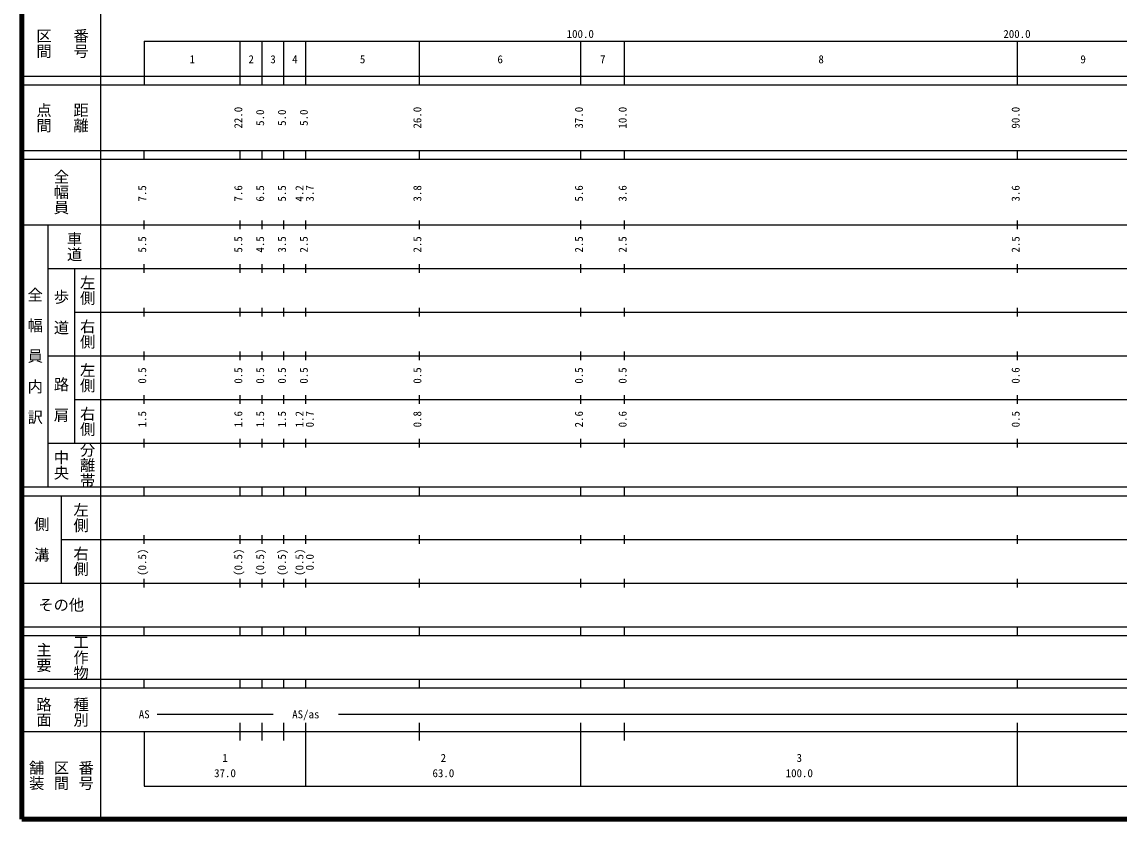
# Model space of a CAD drawing. Units: millimetres on the paper, enlarged 1000 times. Extents: x 40000 to 680000, y 20000 to 380000.
# Drawn here: x 40000 to 291222, y 20000 to 202409 of the extents above; entities that cross this region are included whole.
import ezdxf
from ezdxf.enums import TextEntityAlignment as Align

# ---------------------------------------------------------------- set-up
doc = ezdxf.new("R2010")
doc.units = ezdxf.units.MM
doc.header["$LTSCALE"] = 1000
doc.layers.add('M-TTL', color=2, linetype='Continuous', lineweight=140)
doc.layers.add('M-TTL-BAND', color=7, linetype='Continuous', lineweight=25)
doc.styles.add('@ＭＳ ゴシック', font='')
doc.styles.add('ＭＳ ゴシック', font='')
doc.styles.get('@ＭＳ ゴシック').set_extended_font_data('@MS Gothic')
doc.styles.get('ＭＳ ゴシック').set_extended_font_data('MS Gothic')

msp = doc.modelspace()

# ---------------------------------------------------------------- linework, layer by layer
at = {"layer": 'M-TTL'}
for p, q in [((40000, 380000), (40000, 20000)), ((40000, 20000), (680000, 20000))]:
    msp.add_line(p, q, dxfattribs=at)
at = {"layer": 'M-TTL-BAND'}
for p, q in [((58000, 370000), (58000, 20000)), ((68000, 198000), (579000, 198000)), ((68000, 198000), (68000, 188000)), ((90000, 188000), (90000, 198000)), ((95000, 188000), (95000, 198000)), ((100000, 188000), (100000, 198000)), ((105000, 188000), (105000, 198000)), ((131000, 188000), (131000, 198000)), ((168000, 188000), (168000, 198000)), ((178000, 188000), (178000, 198000)), ((268000, 188000), (268000, 198000)), ((40000, 190000), (579000, 190000)), ((40000, 188000), (579000, 188000)), ((40000, 173000), (579000, 173000)), ((40000, 171000), (579000, 171000)), ((68000, 171000), (68000, 173000)), ((90000, 171000), (90000, 173000)), ((95000, 171000), (95000, 173000)), ((100000, 171000), (100000, 173000)), ((105000, 171000), (105000, 173000)), ((131000, 171000), (131000, 173000)), ((168000, 171000), (168000, 173000)), ((178000, 171000), (178000, 173000)), ((268000, 171000), (268000, 173000)), ((40000, 156000), (579000, 156000)), ((46000, 96000), (46000, 156000)), ((68000, 155000), (68000, 157000)), ((90000, 155000), (90000, 157000)), ((95000, 155000), (95000, 157000)), ((100000, 155000), (100000, 157000)), ((105000, 155000), (105000, 157000)), ((131000, 155000), (131000, 157000)), ((168000, 155000), (168000, 157000)), ((178000, 155000), (178000, 157000)), ((268000, 155000), (268000, 157000)), ((46000, 146000), (579000, 146000)), ((52000, 146000), (52000, 106000)), ((68000, 145000), (68000, 147000)), ((90000, 145000), (90000, 147000)), ((95000, 145000), (95000, 147000)), ((100000, 145000), (100000, 147000)), ((105000, 145000), (105000, 147000)), ((131000, 145000), (131000, 147000)), ((168000, 145000), (168000, 147000)), ((178000, 145000), (178000, 147000)), ((268000, 145000), (268000, 147000)), ((52000, 136000), (579000, 136000)), ((68000, 135000), (68000, 137000)), ((90000, 135000), (90000, 137000)), ((95000, 135000), (95000, 137000)), ((100000, 135000), (100000, 137000)), ((105000, 135000), (105000, 137000)), ((131000, 135000), (131000, 137000)), ((168000, 135000), (168000, 137000)), ((178000, 135000), (178000, 137000)), ((268000, 135000), (268000, 137000)), ((46000, 126000), (579000, 126000)), ((68000, 125000), (68000, 127000)), ((90000, 125000), (90000, 127000)), ((95000, 125000), (95000, 127000)), ((100000, 125000), (100000, 127000)), ((105000, 125000), (105000, 127000)), ((131000, 125000), (131000, 127000)), ((168000, 125000), (168000, 127000)), ((178000, 125000), (178000, 127000)), ((268000, 125000), (268000, 127000)), ((52000, 116000), (579000, 116000)), ((68000, 115000), (68000, 117000)), ((90000, 115000), (90000, 117000)), ((95000, 115000), (95000, 117000)), ((100000, 115000), (100000, 117000)), ((105000, 115000), (105000, 117000)), ((131000, 115000), (131000, 117000)), ((168000, 115000), (168000, 117000)), ((178000, 115000), (178000, 117000)), ((268000, 115000), (268000, 117000)), ((46000, 106000), (579000, 106000)), ((68000, 105000), (68000, 107000)), ((90000, 105000), (90000, 107000)), ((95000, 105000), (95000, 107000)), ((100000, 105000), (100000, 107000)), ((105000, 105000), (105000, 107000)), ((131000, 105000), (131000, 107000)), ((168000, 105000), (168000, 107000)), ((178000, 105000), (178000, 107000)), ((268000, 105000), (268000, 107000)), ((40000, 96000), (579000, 96000)), ((68000, 94000), (68000, 96000)), ((90000, 94000), (90000, 96000)), ((95000, 94000), (95000, 96000)), ((100000, 94000), (100000, 96000)), ((105000, 94000), (105000, 96000)), ((131000, 94000), (131000, 96000)), ((168000, 94000), (168000, 96000)), ((178000, 94000), (178000, 96000)), ((268000, 94000), (268000, 96000)), ((40000, 94000), (579000, 94000)), ((49000, 94000), (49000, 74000)), ((49000, 84000), (579000, 84000)), ((68000, 83000), (68000, 85000)), ((90000, 83000), (90000, 85000)), ((95000, 83000), (95000, 85000)), ((100000, 83000), (100000, 85000)), ((105000, 83000), (105000, 85000)), ((131000, 83000), (131000, 85000)), ((168000, 83000), (168000, 85000)), ((178000, 83000), (178000, 85000)), ((268000, 83000), (268000, 85000)), ((40000, 74000), (579000, 74000)), ((68000, 73000), (68000, 75000)), ((90000, 73000), (90000, 75000)), ((95000, 73000), (95000, 75000)), ((100000, 73000), (100000, 75000)), ((105000, 73000), (105000, 75000)), ((131000, 73000), (131000, 75000)), ((168000, 73000), (168000, 75000)), ((178000, 73000), (178000, 75000)), ((268000, 73000), (268000, 75000)), ((40000, 64000), (579000, 64000)), ((68000, 62000), (68000, 64000)), ((90000, 62000), (90000, 64000)), ((95000, 62000), (95000, 64000)), ((100000, 62000), (100000, 64000)), ((105000, 62000), (105000, 64000)), ((131000, 62000), (131000, 64000)), ((168000, 62000), (168000, 64000)), ((178000, 62000), (178000, 64000)), ((268000, 62000), (268000, 64000)), ((40000, 62000), (579000, 62000)), ((40000, 52000), (579000, 52000)), ((68000, 50000), (68000, 52000)), ((90000, 50000), (90000, 52000)), ((95000, 50000), (95000, 52000)), ((100000, 50000), (100000, 52000)), ((105000, 50000), (105000, 52000)), ((131000, 50000), (131000, 52000)), ((168000, 50000), (168000, 52000)), ((178000, 50000), (178000, 52000)), ((268000, 50000), (268000, 52000)), ((40000, 50000), (579000, 50000)), ((71000, 44000), (97500, 44000)), ((112500, 44000), (565000, 44000)), ((90000, 38000), (90000, 42000)), ((95000, 38000), (95000, 42000)), ((100000, 38000), (100000, 42000)), ((105000, 27500), (105000, 42000)), ((131000, 38000), (131000, 42000)), ((168000, 27500), (168000, 42000)), ((178000, 38000), (178000, 42000)), ((268000, 27500), (268000, 42000)), ((40000, 40000), (579000, 40000)), ((68000, 40000), (68000, 27500)), ((68000, 27500), (579000, 27500))]:
    msp.add_line(p, q, dxfattribs=at)

# ---------------------------------------------------------------- texts
at = {"layer": 'M-TTL-BAND', "style": '@ＭＳ ゴシック'}
for s, p in [('区間', (45000, 197500)), ('番号', (53500, 197500)), ('点間', (45000, 180500)), ('距離', (53500, 180500)), ('全幅員', (49000, 163500)), ('車道', (52000, 151000)), ('左側', (55000, 141000)), ('全\u3000幅\u3000員\u3000内\u3000訳', (43000, 126000)), ('歩\u3000道', (49000, 136000)), ('右側', (55000, 131000)), ('左側', (55000, 121000)), ('路\u3000肩', (49000, 116000)), ('右側', (55000, 111000)), ('分離帯', (55000, 101000)), ('中央', (49000, 101000)), ('左側', (53500, 89000)), ('側\u3000溝', (44500, 84000)), ('右側', (53500, 79000)), ('主要', (45000, 57000)), ('工作物', (53500, 57000)), ('路面', (45000, 44500)), ('種別', (53500, 44500)), ('舗装', (43333, 30000)), ('区間', (49000, 30000)), ('番号', (54667, 30000))]:
    msp.add_text(s, height=2566, rotation=270, dxfattribs=at).set_placement(p, align=Align.MIDDLE_CENTER)
at = {"layer": 'M-TTL-BAND', "style": 'ＭＳ ゴシック'}
for s, p in [('100.0', (167844, 198195)), ('200.0', (267844, 198195)), ('1', (79000, 192405)), ('2', (92500, 192405)), ('3', (97500, 192405)), ('4', (102500, 192405)), ('5', (118000, 192405)), ('6', (149500, 192405)), ('7', (173000, 192405)), ('8', (223000, 192405)), ('9', (283000, 192405)), ('AS', (68000, 42500)), ('AS/as', (105000, 42500)), ('1', (86500, 32523)), ('2', (136500, 32523)), ('3', (218000, 32523)), ('37.0', (86500, 29033)), ('63.0', (136500, 29033)), ('100.0', (218000, 29033))]:
    msp.add_text(s, height=1833, dxfattribs=at).set_placement(p, align=Align.BOTTOM_CENTER)
for s, p in [('22.0', (91000, 180500)), ('5.0', (96000, 180500)), ('5.0', (101000, 180500)), ('5.0', (106000, 180500)), ('26.0', (132000, 180500)), ('37.0', (169000, 180500)), ('10.0', (179000, 180500)), ('90.0', (269000, 180500)), ('7.5', (69000, 163174)), ('7.6', (91000, 163174)), ('6.5', (96000, 163174)), ('5.5', (101000, 163174)), ('4.2', (105000, 163174)), ('3.7', (107370, 163174)), ('3.8', (132000, 163174)), ('5.6', (169000, 163174)), ('3.6', (179000, 163174)), ('3.6', (269000, 163174)), ('5.5', (69000, 151500)), ('5.5', (91000, 151500)), ('4.5', (96000, 151500)), ('3.5', (101000, 151500)), ('2.5', (106000, 151500)), ('2.5', (132000, 151500)), ('2.5', (169000, 151500)), ('2.5', (179000, 151500)), ('2.5', (269000, 151500)), ('0.5', (69000, 121500)), ('0.5', (91000, 121500)), ('0.5', (96000, 121500)), ('0.5', (101000, 121500)), ('0.5', (106000, 121500)), ('0.5', (132000, 121500)), ('0.5', (169000, 121500)), ('0.5', (179000, 121500)), ('0.6', (269000, 121500)), ('1.5', (69000, 111500)), ('1.6', (91000, 111500)), ('1.5', (96000, 111500)), ('1.5', (101000, 111500)), ('1.2', (105000, 111500)), ('0.7', (107370, 111500)), ('0.8', (132000, 111500)), ('2.6', (169000, 111500)), ('0.6', (179000, 111500)), ('0.5', (269000, 111500)), ('(0.5)', (69000, 78764)), ('(0.5)', (91000, 78764)), ('(0.5)', (96000, 78764)), ('(0.5)', (101000, 78764)), ('(0.5)', (105000, 78764)), ('0.0', (107370, 78764))]:
    msp.add_text(s, height=1833, rotation=90, dxfattribs=at).set_placement(p, align=Align.BOTTOM_CENTER)
msp.add_text('その他', height=2566, dxfattribs=at).set_placement((49000, 69000), align=Align.MIDDLE_CENTER)

doc.saveas('drawing.dxf')
